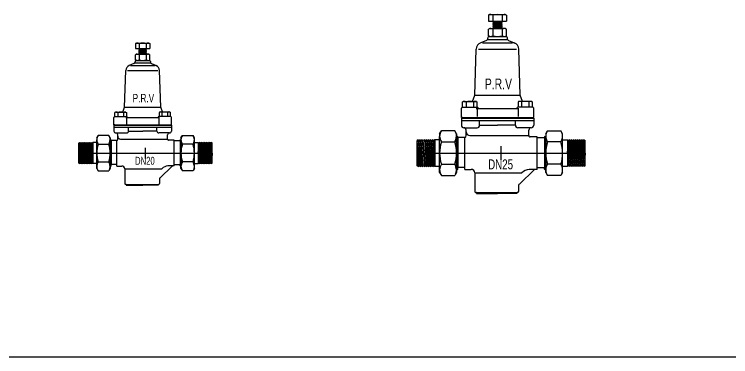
# Model space of a CAD drawing. Header units: millimetres. Extents: x 1218 to 72853, y -34712 to 16286.
# Drawn here: x 30666 to 31461, y 4681 to 5061 of the extents above; entities that cross this region are included whole.
import ezdxf

# ---------------------------------------------------------------- set-up
doc = ezdxf.new("R2010")
doc.units = ezdxf.units.MM
doc.set_wipeout_variables(frame=1)
doc.styles.get("Standard").update_dxf_attribs({"font": 'arial.ttf'})

# ---------------------------------------------------------------- blocks, each defined once
blk = doc.blocks.new('VANGIAMAP-FRONT-D20 PPR')
blk.add_wipeout([(-21.58, -35.76), (-21.58, -34.7), (-22.07, -34.7), (-22.82, -34.38), (-23.13, -33.63), (-23.14, -17.54), (-24.07, -15.28), (-26.32, -14.35), (-31.88, -14.35), (-31.88, -13.82), (-32.19, -13.07), (-32.95, -12.76), (-38.26, -12.76), (-38.26, -14.32), (-38.83, -14.88), (-39.32, -14.39), (-39.32, -17.01), (-40.84, -19.64), (-52.68, -19.64), (-54.2, -17.01), (-54.2, -11.7), (-73.18, -11.7), (-74.1, -11.17), (-74.1, 11.15), (-73.18, 11.68), (-54.2, 11.68), (-54.2, 17), (-52.69, 19.63), (-40.84, 19.63), (-39.33, 17), (-39.33, 14.38), (-38.83, 14.87), (-38.26, 14.31), (-38.26, 13.81), (-31.89, 13.81), (-31.11, 14.44), (-30.84, 15.34), (-30.84, 18.59), (-30.84, 20.19), (-31.46, 21.7), (-32.83, 22.31), (-34.45, 22.94), (-35.08, 24.44), (-35.08, 39.49), (-34.77, 40.24), (-34.01, 40.55), (-33.96, 45.06), (-33.11, 45.55), (-25.27, 45.55), (-23.25, 51.1), (-21.93, 91.62), (-20.76, 94.93), (-18.02, 97.11), (-12.06, 99.99), (-11.7, 101.7), (-11.17, 103.38), (-11.17, 109.05), (-10.1, 109.67), (-7.29, 109.67), (-7.45, 116.02), (-11.18, 116.15), (-11.18, 121.38), (-10.11, 122), (3.71, 122), (4.77, 121.38), (4.77, 116.15), (1.05, 116.15), (1.05, 109.67), (3.7, 109.67), (4.77, 109.05), (4.77, 103.38), (4.56, 102.71), (4.99, 102.45), (5.3, 101.7), (5.42, 100.47), (5.93, 99.65), (6.94, 99.07), (12.16, 96.89), (14.04, 95.34), (15.35, 92.78), (15.55, 91.04), (16.87, 51.1), (18.89, 45.56), (26.73, 45.56), (27.57, 45.07), (27.63, 40.56), (28.38, 40.25), (28.69, 39.5), (28.69, 24.45), (28.07, 22.94), (26.45, 22.32), (24.85, 21.43), (24.46, 20.2), (24.46, 15.41), (24.77, 14.66), (25.52, 14.35), (31.88, 14.35), (31.88, 13.82), (38.26, 13.82), (38.26, 14.32), (38.83, 14.88), (39.32, 14.39), (39.32, 17.01), (40.84, 19.64), (52.68, 19.64), (54.2, 17.01), (54.2, 11.7), (73.18, 11.7), (74.1, 11.17), (74.1, -11.15), (73.18, -11.68), (54.2, -11.68), (54.2, -17), (52.69, -19.63), (40.84, -19.63), (39.33, -17), (39.33, -14.38), (38.83, -14.87), (38.26, -14.31), (38.26, -12.75), (31.89, -12.75), (31.89, -14.34), (30.32, -14.34), (29.86, -14.39), (29.42, -14.54), (15.61, -27.75), (15.45, -33.66), (15.14, -34.38), (13.89, -34.38), (13.89, -35.75)])
at = {"ltscale": 0.6}
for p, q in [((-10.11, 122), (-11.18, 121.38)), ((-11.18, 121.38), (-11.18, 116.15)), ((-7.19, 121.38), (-7.19, 116.15)), ((0.79, 121.38), (0.79, 116.15)), ((3.71, 122), (4.77, 121.38)), ((4.77, 121.38), (4.77, 116.15)), ((-10.1, 109.67), (-11.17, 109.05)), ((-10.1, 102.76), (-11.17, 103.38)), ((3.7, 109.67), (4.77, 109.05)), ((3.7, 102.76), (4.77, 103.38)), ((-33.11, 45.55), (-33.96, 45.06)), ((-22.16, 45.55), (-21.32, 45.06)), ((15.78, 45.55), (14.93, 45.07)), ((26.73, 45.56), (27.57, 45.07))]:
    blk.add_line(p, q, dxfattribs=at)
for p, q in [((-10.11, 122), (3.71, 122)), ((-11.18, 116.15), (4.77, 116.15)), ((-7.2, 116.15), (-7.45, 116.02)), ((-7.45, 116.02), (-6.9, 115.67)), ((-6.9, 115.67), (-7.45, 115.33)), ((-6.9, 115.67), (-7.45, 115.33)), ((-6.9, 115.03), (-7.45, 115.33)), ((-6.9, 115.03), (-7.45, 115.33)), ((-6.9, 115.03), (-7.45, 114.69)), ((-6.9, 114.39), (-7.45, 114.69)), ((-6.9, 114.39), (-7.45, 114.05)), ((-6.9, 113.75), (-7.45, 114.05)), ((-6.9, 113.75), (-7.45, 113.41)), ((-6.9, 113.11), (-7.45, 113.41)), ((-6.9, 113.11), (-7.45, 112.77)), ((-6.9, 112.47), (-7.45, 112.77)), ((-6.9, 112.47), (-7.45, 112.13)), ((-6.9, 111.83), (-7.45, 112.13)), ((-6.9, 111.83), (-7.45, 111.49)), ((-6.9, 111.19), (-7.45, 111.49)), ((-6.9, 115.67), (0.49, 115.43)), ((-6.9, 115.03), (0.49, 114.77)), ((-6.9, 114.39), (0.49, 114.13)), ((-6.9, 113.75), (0.49, 113.49)), ((-6.9, 113.11), (0.49, 112.87)), ((-6.9, 112.47), (0.49, 112.23)), ((0.49, 111.59), (-6.9, 111.83)), ((0.33, 116.15), (1.04, 115.77)), ((1.04, 115.77), (0.49, 115.43)), ((0.49, 115.43), (1.04, 115.09)), ((0.49, 115.43), (1.04, 115.09)), ((0.49, 114.77), (1.04, 115.07)), ((0.49, 114.77), (1.04, 115.07)), ((0.49, 114.77), (1.04, 114.43)), ((0.49, 114.13), (1.04, 114.43)), ((0.49, 114.13), (1.04, 113.79)), ((0.49, 113.49), (1.04, 113.79)), ((0.49, 113.49), (1.04, 113.15)), ((0.49, 112.87), (1.04, 113.17)), ((0.49, 112.87), (1.04, 112.53)), ((0.49, 112.23), (1.04, 112.53)), ((0.49, 112.23), (1.04, 111.89)), ((0.49, 111.59), (1.04, 111.89)), ((0.49, 111.59), (1.04, 111.25)), ((-11.17, 103.38), (-11.17, 109.05)), ((-10.1, 109.67), (1.05, 109.67)), ((-6.9, 111.19), (-7.45, 110.85)), ((-6.9, 110.55), (-7.45, 110.85)), ((-6.9, 110.55), (-7.45, 110.21)), ((-6.9, 109.91), (-7.45, 110.21)), ((-6.9, 109.91), (-7.29, 109.67)), ((-7.19, 109.05), (-7.19, 103.38)), ((-6.9, 111.19), (0.49, 110.95)), ((0.49, 110.31), (-6.9, 110.55)), ((-6.9, 109.91), (0.49, 109.67)), ((0.49, 110.95), (1.04, 111.25)), ((0.49, 110.95), (1.04, 110.61)), ((0.49, 110.31), (1.04, 110.61)), ((0.49, 110.31), (1.04, 109.97)), ((0.49, 109.67), (1.04, 109.97)), ((0.78, 109.05), (0.78, 103.38)), ((3.7, 109.67), (1.05, 109.67)), ((4.77, 103.38), (4.77, 109.05)), ((-13.01, 99.2), (-18.02, 97.11)), ((-16.54, 97.11), (10.14, 97.12)), ((-11.7, 101.7), (-11.7, 101.16)), ((-11.62, 99.99), (5.22, 99.99)), ((-10.64, 102.76), (-7.45, 102.76)), ((-10.1, 102.76), (3.7, 102.76)), ((-10.1, 102.76), (3.7, 102.76)), ((-7.45, 102.76), (1.05, 102.76)), ((1.05, 102.76), (4.24, 102.76)), ((5.3, 101.7), (5.3, 101.17)), ((6.61, 99.2), (11.62, 97.12)), ((6.61, 99.2), (12.16, 96.89)), ((-23.25, 51.1), (-21.93, 91.62)), ((-20.06, 91.62), (13.66, 91.62)), ((16.87, 51.1), (15.53, 91.62)), ((-25.27, 45.55), (-23.25, 51.1)), ((-23.25, 51.1), (16.87, 51.1)), ((18.89, 45.56), (16.87, 51.1)), ((-34.01, 40.55), (-21.26, 40.55)), ((-33.96, 40.55), (-33.96, 45.06)), ((-33.96, 40.55), (-21.32, 40.55)), ((-33.11, 45.55), (-22.16, 45.55)), ((-30.8, 45.06), (-30.8, 40.55)), ((-24.48, 45.06), (-24.48, 40.55)), ((-21.32, 45.06), (-21.32, 40.55)), ((27.63, 40.56), (14.87, 40.56)), ((27.63, 40.56), (14.87, 40.56)), ((14.93, 45.07), (14.93, 40.56)), ((27.57, 40.56), (14.93, 40.56)), ((26.73, 45.56), (15.78, 45.55)), ((18.09, 45.07), (18.09, 40.56)), ((24.41, 45.07), (24.41, 40.56)), ((27.57, 40.56), (27.57, 45.07)), ((-35.08, 31.35), (-35.08, 39.49)), ((-21.91, 39.32), (15.52, 39.33)), ((-21.26, 39.32), (-21.26, 32.1)), ((-20.2, 39.32), (-20.2, 39.49)), ((13.81, 39.33), (13.81, 39.5)), ((14.87, 39.33), (14.88, 32.1)), ((28.69, 31.36), (28.69, 39.5)), ((-34.01, 31.35), (-35.08, 31.35)), ((-35.08, 30.82), (28.69, 30.82)), ((-35.08, 30.82), (-35.08, 28.69)), ((-35.08, 28.69), (28.69, 28.7)), ((-35.08, 28.69), (-35.08, 24.44)), ((-35.08, 28.69), (-35.08, 24.44)), ((-35.08, 28.69), (-31.89, 28.69)), ((-35.08, 28.69), (-29.76, 28.69)), ((-34.01, 31.35), (27.63, 31.36)), ((-34.01, 31.35), (-34.01, 30.82)), ((-18.94, 24.44), (-18.94, 28.69)), ((-18.94, 24.44), (-3.19, 24.44)), ((12.56, 24.45), (-3.19, 24.44)), ((12.56, 24.45), (12.55, 28.7)), ((27.63, 31.36), (27.63, 30.82)), ((27.63, 31.36), (27.63, 30.82)), ((27.63, 31.36), (28.69, 31.36)), ((27.63, 31.36), (28.69, 31.36)), ((28.69, 30.82), (28.69, 28.7)), ((28.69, 28.7), (28.69, 24.45)), ((28.69, 28.7), (28.69, 24.45)), ((28.69, 28.7), (28.69, 24.45)), ((-54.2, 17), (-52.69, 19.63)), ((-40.84, 19.63), (-52.69, 19.63)), ((-39.33, 17), (-40.84, 19.63)), ((-39.33, 17), (-39.33, 14.87)), ((-32.83, 22.31), (-21.06, 22.32)), ((-30.84, 20.19), (-30.84, 20.19)), ((-30.84, 20.19), (-30.84, 20.19)), ((-30.84, 20.19), (-30.84, 20.19)), ((-30.84, 15.41), (-30.84, 20.19)), ((26.57, 22.32), (14.68, 22.32)), ((24.46, 20.2), (24.46, 20.09)), ((24.46, 20.2), (24.46, 20.2)), ((24.46, 15.41), (24.46, 20.2)), ((39.32, 17.01), (40.84, 19.64)), ((39.32, 17.01), (39.32, 14.88)), ((40.84, 19.64), (52.68, 19.64)), ((54.2, 17.01), (52.68, 19.64)), ((-73.18, 11.68), (-74.1, 11.15)), ((-74.1, -11.17), (-74.1, 11.15)), ((-72.26, -11.17), (-74.1, 11.15)), ((-73.18, 11.68), (-72.26, 11.15)), ((-73.18, 11.68), (-71.34, -11.7)), ((-71.34, 11.68), (-72.26, 11.15)), ((-70.42, -11.17), (-72.26, 11.15)), ((-71.34, 11.68), (-70.42, 11.15)), ((-71.34, 11.68), (-69.5, -11.7)), ((-69.5, 11.68), (-70.42, 11.15)), ((-68.58, -11.17), (-70.42, 11.15)), ((-69.5, 11.68), (-68.58, 11.15)), ((-69.5, 11.68), (-67.66, -11.7)), ((-67.66, 11.68), (-68.58, 11.15)), ((-66.74, -11.17), (-68.58, 11.15)), ((-67.66, 11.68), (-66.74, 11.15)), ((-67.66, 11.68), (-65.82, -11.7)), ((-65.82, 11.68), (-66.74, 11.15)), ((-64.9, -11.17), (-66.74, 11.15)), ((-65.82, 11.68), (-64.9, 11.15)), ((-65.82, 11.68), (-63.97, -11.7)), ((-63.98, 11.68), (-64.9, 11.15)), ((-63.05, -11.17), (-64.9, 11.15)), ((-63.98, 11.68), (-63.06, 11.15)), ((-63.98, 11.68), (-62.13, -11.7)), ((-62.14, 11.68), (-63.06, 11.15)), ((-61.21, -11.17), (-63.06, 11.15)), ((-62.14, 11.68), (-61.22, 11.15)), ((-62.14, 11.68), (-60.29, -11.7)), ((-60.3, 11.68), (-61.22, 11.15)), ((-59.37, -11.17), (-61.22, 11.15)), ((-60.3, 11.68), (-59.38, 11.15)), ((-60.3, 11.68), (-58.45, -11.7)), ((-58.46, 11.68), (-59.38, 11.15)), ((-58.45, -0.01), (-59.38, 11.15)), ((-58.46, 11.68), (-58.45, -11.7)), ((-54.2, 11.68), (-58.46, 11.68)), ((-55.27, 11.68), (-58.46, 11.68)), ((-54.2, -17.01), (-54.2, 14.72)), ((-52.68, 9.81), (-40.84, 9.81)), ((-39.33, 14.38), (-38.83, 14.87)), ((-39.33, 14.87), (-39.33, 14.08)), ((-39.32, -17.01), (-39.33, 14.72)), ((-39.33, 14.08), (-39.32, -14.09)), ((-39.32, -17.01), (-39.32, 9.81)), ((-38.26, 14.31), (-38.83, 14.87)), ((-38.26, 14.31), (-38.26, 13.81)), ((-38.26, 13.81), (-38.26, -12.76)), ((-31.89, 13.81), (-38.26, 13.81)), ((-31.88, -14.35), (-31.89, 13.82)), ((-27.63, 15.41), (24.46, 15.41)), ((31.88, 14.35), (25.52, 14.35)), ((31.88, 14.35), (29.77, 14.35)), ((31.89, -14.34), (31.88, 14.35)), ((31.88, 13.82), (38.26, 13.82)), ((38.26, 14.32), (38.83, 14.88)), ((38.26, 14.32), (38.26, 13.82)), ((38.26, 13.82), (38.26, -12.75)), ((39.32, 14.39), (38.83, 14.88)), ((39.32, 14.88), (39.32, 14.09)), ((39.33, -17), (39.32, 14.73)), ((39.32, 14.09), (39.33, -14.08)), ((39.33, -17), (39.32, 9.82)), ((52.68, 9.82), (40.84, 9.82)), ((54.2, -17), (54.2, 14.73)), ((54.2, 11.7), (58.45, 11.7)), ((58.45, 11.7), (58.46, -11.68)), ((58.45, 11.7), (59.37, 11.17)), ((58.45, 0.01), (59.37, 11.17)), ((60.29, 11.7), (58.46, -11.68)), ((60.29, 11.7), (59.37, 11.17)), ((59.38, -11.15), (61.21, 11.17)), ((60.29, 11.7), (61.21, 11.17)), ((62.13, 11.7), (60.3, -11.68)), ((62.13, 11.7), (61.21, 11.17)), ((61.22, -11.15), (63.05, 11.17)), ((62.13, 11.7), (63.05, 11.17)), ((63.97, 11.7), (62.14, -11.68)), ((63.97, 11.7), (63.05, 11.17)), ((63.06, -11.15), (64.9, 11.17)), ((63.97, 11.7), (64.9, 11.17)), ((65.82, 11.7), (63.98, -11.68)), ((65.82, 11.7), (64.9, 11.17)), ((64.9, -11.15), (66.74, 11.17)), ((65.82, 11.7), (66.74, 11.17)), ((67.66, 11.7), (65.82, -11.68)), ((67.66, 11.7), (66.74, 11.17)), ((66.74, -11.15), (68.58, 11.17)), ((67.66, 11.7), (68.58, 11.17)), ((69.5, 11.7), (67.66, -11.68)), ((69.5, 11.7), (68.58, 11.17)), ((68.58, -11.15), (70.42, 11.17)), ((69.5, 11.7), (70.42, 11.17)), ((71.34, 11.7), (69.5, -11.68)), ((71.34, 11.7), (70.42, 11.17)), ((70.42, -11.15), (72.26, 11.17)), ((71.34, 11.7), (72.26, 11.17)), ((73.18, 11.7), (71.34, -11.68)), ((73.18, 11.7), (72.26, 11.17)), ((72.26, -11.15), (74.1, 11.17)), ((73.18, 11.7), (74.1, 11.17)), ((74.1, -11.15), (74.1, 11.17)), ((-74.1, -0.01), (74.1, 0.01)), ((-31.88, 0), (-31.88, 3.71)), ((-31.88, 0), (-31.88, 3.71)), ((0, -5.98), (0, 5.98)), ((39.32, 0), (39.33, -17)), ((74.1, 0.01), (73.18, -11.68)), ((-74.1, -0.01), (-73.18, -11.7)), ((-39.32, 0), (-39.32, -17.01)), ((-73.18, -11.7), (-74.1, -11.17)), ((-73.18, -11.7), (-72.26, -11.17)), ((-71.34, -11.7), (-72.26, -11.17)), ((-71.34, -11.7), (-70.42, -11.17)), ((-69.5, -11.7), (-70.42, -11.17)), ((-69.5, -11.7), (-68.58, -11.17)), ((-67.66, -11.7), (-68.58, -11.17)), ((-67.66, -11.7), (-66.74, -11.17)), ((-65.82, -11.7), (-66.74, -11.17)), ((-65.82, -11.7), (-64.9, -11.17)), ((-63.97, -11.7), (-64.9, -11.17)), ((-63.97, -11.7), (-63.05, -11.17)), ((-62.13, -11.7), (-63.05, -11.17)), ((-62.13, -11.7), (-61.21, -11.17)), ((-60.29, -11.7), (-61.21, -11.17)), ((-60.29, -11.7), (-59.37, -11.17)), ((-58.45, -11.7), (-59.37, -11.17)), ((-54.2, -11.7), (-58.45, -11.7)), ((-55.26, -11.7), (-58.45, -11.7)), ((-52.68, -9.82), (-40.84, -9.82)), ((-39.32, -14.88), (-39.32, -14.09)), ((-39.32, -14.39), (-38.83, -14.88)), ((-39.32, -17.01), (-39.32, -14.88)), ((-38.26, -14.32), (-38.83, -14.88)), ((-38.26, -14.32), (-38.26, -12.76)), ((-32.95, -12.76), (-38.26, -12.76)), ((-31.88, -14.35), (-31.88, -13.82)), ((-31.88, -14.35), (-26.32, -14.35)), ((-27.92, -14.35), (-26.32, -14.35)), ((-26.32, -14.35), (-26.32, -14.35)), ((29.42, -14.54), (16.06, -27.36)), ((29.59, -14.34), (24.84, -14.34)), ((31.89, -14.34), (29.59, -14.34)), ((31.89, -14.34), (30.32, -14.34)), ((31.89, -12.75), (38.26, -12.75)), ((38.26, -14.31), (38.26, -12.75)), ((38.26, -14.31), (38.83, -14.87)), ((39.33, -14.38), (38.83, -14.87)), ((39.33, -14.87), (39.33, -14.08)), ((39.33, -17), (39.33, -14.87)), ((52.68, -9.81), (40.84, -9.81)), ((54.2, -11.68), (58.46, -11.68)), ((58.46, -11.68), (59.38, -11.15)), ((60.3, -11.68), (59.38, -11.15)), ((60.3, -11.68), (61.22, -11.15)), ((62.14, -11.68), (61.22, -11.15)), ((62.14, -11.68), (63.06, -11.15)), ((63.98, -11.68), (63.06, -11.15)), ((63.98, -11.68), (64.9, -11.15)), ((65.82, -11.68), (64.9, -11.15)), ((65.82, -11.68), (66.74, -11.15)), ((67.66, -11.68), (66.74, -11.15)), ((67.66, -11.68), (68.58, -11.15)), ((69.5, -11.68), (68.58, -11.15)), ((69.5, -11.68), (70.42, -11.15)), ((71.34, -11.68), (70.42, -11.15)), ((71.34, -11.68), (72.26, -11.15)), ((73.18, -11.68), (72.26, -11.15)), ((73.18, -11.68), (74.1, -11.15)), ((-54.2, -17.01), (-52.68, -19.64)), ((-52.68, -19.64), (-40.84, -19.64)), ((-39.32, -17.01), (-40.84, -19.64)), ((-23.14, -17.54), (16.66, -17.53)), ((-23.14, -17.54), (-23.13, -33.63)), ((39.33, -17), (40.84, -19.63)), ((52.69, -19.63), (40.84, -19.63)), ((54.2, -17), (52.69, -19.63)), ((15.45, -28.32), (15.45, -33.63)), ((-21.58, -34.7), (-22.07, -34.7)), ((-21.58, -34.7), (13.89, -34.69)), ((-21.58, -34.7), (-21.58, -35.76)), ((-21.58, -35.76), (-3.18, -35.76)), ((-19.45, -35.76), (-18.24, -35.76)), ((13.89, -35.75), (-3.18, -35.76)), ((13.89, -34.69), (13.89, -35.75)), ((13.89, -34.69), (14.38, -34.69)), ((15.45, -33.58), (15.45, -33.63))]:
    blk.add_line(p, q)
for centre, radius, start, end in [((-9.24, 118.63), 3.37, 89.13142, 114.74718), ((-9.65, 116.97), 5.05, 60.88225, 84.74718), ((-3.2, 108.8), 13.2, 72.41888, 107.59479), ((3.24, 116.97), 5.05, 95.2665, 119.13142), ((2.83, 118.63), 3.37, 65.2665, 90.88225), ((-9.23, 106.3), 3.36, 89.13142, 114.74718), ((-9.64, 104.64), 5.04, 60.88223, 84.74717), ((-9.64, 107.78), 5.04, 275.2665, 299.13145), ((-3.2, 96.48), 13.19, 72.41888, 107.59479), ((-3.2, 115.95), 13.19, 252.41888, 287.59479), ((3.24, 104.65), 5.04, 95.2665, 119.13145), ((3.24, 107.78), 5.04, 240.88223, 264.74717), ((2.83, 106.31), 3.36, 65.2665, 90.88225), ((-9.23, 106.12), 3.36, 245.2665, 270.88225), ((2.83, 106.12), 3.36, 269.13142, 294.74718), ((-32.42, 42.88), 2.67, 89.13142, 114.74718), ((-32.75, 41.56), 4, 60.88218, 84.74716), ((-27.64, 35.09), 10.46, 72.41888, 107.59479), ((-22.53, 41.57), 4, 95.26652, 119.13149), ((-22.86, 42.88), 2.67, 65.2665, 90.88225), ((16.47, 42.89), 2.67, 89.13142, 114.74718), ((16.14, 41.57), 4, 60.88218, 84.74716), ((21.25, 35.09), 10.46, 72.41888, 107.59479), ((26.36, 41.57), 4, 95.26652, 119.13149), ((26.03, 42.89), 2.67, 65.2665, 90.88225)]:
    blk.add_arc(centre, radius, start, end, dxfattribs=at)
for centre, radius, start, end in [((-15.57, 91.23), 6.38, 112.6267, 176.50638), ((-13.83, 101.16), 2.13, 292.6267, 0.00684), ((-10.64, 101.7), 1.06, 90.00684, 180.00684), ((4.24, 101.7), 1.06, 0.00684, 90.00684), ((7.43, 101.17), 2.13, 180.00684, 247.38697), ((9.17, 91.23), 6.38, 3.5073, 67.38697), ((-34.01, 39.49), 1.06, 90.00684, 180.00684), ((-21.26, 39.49), 1.06, 0.00684, 90.00684), ((14.87, 39.5), 1.06, 90.00684, 180.00684), ((27.63, 39.5), 1.06, 0.00684, 90.00684), ((-32.95, 24.44), 2.13, 180.00684, 270.00684), ((-21.06, 24.44), 2.13, 270.00684, 0.00684), ((14.68, 24.45), 2.13, 180.00684, 270.00684), ((26.57, 24.45), 2.13, 270.00684, 0.00684), ((-41.83, 15.86), 12.43, 174.74718, 209.13142), ((-45.92, 14.85), 8.28, 144.74718, 180.88225), ((-47.61, 14.85), 8.28, 359.13142, 35.2665), ((-51.7, 15.86), 12.43, 330.88225, 5.2665), ((-32.96, 20.19), 2.13, 0.00684, 90.00684), ((-32.96, 20.19), 2.13, 0.00684, 90.00684), ((-32.96, 20.19), 2.13, 0.00684, 90.00684), ((-27.65, 18.6), 3.19, 180.00684, 270.00684), ((26.58, 20.2), 2.13, 90.00684, 180.00684), ((51.7, 15.87), 12.43, 174.74718, 209.13142), ((47.6, 14.86), 8.28, 144.74718, 180.88225), ((45.92, 14.86), 8.28, 359.13142, 35.2665), ((41.83, 15.87), 12.43, 330.88225, 5.2665), ((-21.71, 0), 32.49, 162.41888, 197.59479), ((-71.81, -0.01), 32.49, 342.41888, 17.59479), ((-32.47, 15.34), 1.63, 290.3151, 2.31845), ((25.52, 15.41), 1.06, 180.00684, 270.00684), ((71.81, 0.01), 32.49, 162.41888, 197.59479), ((21.71, 0), 32.49, 342.41888, 17.59479), ((-41.83, -15.87), 12.43, 150.88225, 174.74718), ((-45.92, -14.86), 8.28, 179.13142, 204.74718), ((-51.7, -15.87), 12.43, 5.2665, 29.13142), ((-47.6, -14.86), 8.28, 335.2665, 0.88225), ((-32.95, -13.82), 1.06, 0.00684, 90.00684), ((-26.32, -17.54), 3.19, 0.00684, 90.00684), ((25.61, -25.15), 10.83, 94.04882, 133.81137), ((30.32, -16.47), 2.13, 90.00684, 115.00684), ((30.32, -16.47), 2.13, 90.00684, 115.00684), ((47.61, -14.85), 8.28, 179.13142, 204.74718), ((51.7, -15.86), 12.43, 150.88225, 174.74718), ((41.83, -15.86), 12.43, 5.2665, 29.13142), ((45.92, -14.85), 8.28, 335.2665, 0.88225), ((16.66, -12.22), 5.31, 270.00684, 285.84327), ((16.51, -28.32), 1.06, 115.00684, 180.00684), ((-22.07, -33.63), 1.06, 180.00684, 270.00684), ((14.38, -33.63), 1.06, 270.00684, 0.00684), ((14.38, -33.63), 1.06, 270.00684, 0.00684)]:
    blk.add_arc(centre, radius, start, end)
at = {"width": 0.7}
for s, height, p in [('P.R.V', 9.369, (-14.36, 56.26)), ('DN20', 8.767, (-11.71, -12.94))]:
    blk.add_text(s, height=height, rotation=0.00684, dxfattribs=at).set_placement(p)
at = {"flags": 1}
for p in [(-39.32, 0), (39.32, 0.01)]:
    blk.add_attdef('AMC', p, '', height=0.5, dxfattribs=at)
blk = doc.blocks.new('VANGIAMAP-FRONT-D25 PPR')
blk.add_wipeout([(-27.17, -45.03), (-27.17, -43.69), (-27.79, -43.69), (-28.74, -43.3), (-29.13, -42.36), (-29.14, -22.09), (-30.31, -19.25), (-33.15, -18.07), (-40.15, -18.07), (-40.15, -17.4), (-40.54, -16.46), (-41.49, -16.07), (-48.18, -16.07), (-48.18, -18.03), (-48.89, -18.74), (-49.52, -18.12), (-49.52, -21.42), (-51.43, -24.73), (-66.34, -24.74), (-68.26, -21.42), (-68.26, -14.73), (-92.16, -14.74), (-93.31, -14.07), (-93.32, 14.04), (-92.16, 14.71), (-68.26, 14.71), (-68.26, 21.4), (-66.35, 24.72), (-51.44, 24.72), (-49.52, 21.41), (-49.52, 18.11), (-48.9, 18.73), (-48.19, 18.02), (-48.19, 17.39), (-40.15, 17.39), (-39.18, 18.18), (-38.83, 19.32), (-38.83, 23.41), (-38.84, 25.43), (-39.62, 27.32), (-41.35, 28.1), (-43.39, 28.89), (-44.17, 30.78), (-44.17, 49.73), (-43.78, 50.68), (-42.84, 51.07), (-42.77, 56.74), (-41.7, 57.36), (-31.83, 57.36), (-29.29, 64.35), (-27.62, 115.38), (-26.15, 119.54), (-22.69, 122.3), (-15.19, 125.91), (-14.74, 128.07), (-14.07, 130.18), (-14.07, 137.33), (-12.73, 138.11), (-9.19, 138.11), (-9.39, 146.1), (-14.08, 146.27), (-14.08, 152.86), (-12.74, 153.63), (4.66, 153.64), (6.01, 152.86), (6.01, 146.28), (1.32, 146.28), (1.32, 138.11), (4.66, 138.11), (6, 137.33), (6, 130.19), (5.74, 129.35), (6.28, 129.02), (6.67, 128.07), (6.82, 126.52), (7.47, 125.5), (8.73, 124.76), (15.32, 122.02), (17.68, 120.06), (19.33, 116.83), (19.58, 114.65), (21.24, 64.36), (23.78, 57.37), (33.65, 57.37), (34.72, 56.75), (34.79, 51.08), (35.74, 50.69), (36.13, 49.74), (36.13, 30.79), (35.35, 28.9), (33.31, 28.11), (31.29, 26.98), (30.8, 25.44), (30.8, 19.41), (31.19, 18.46), (32.14, 18.07), (40.15, 18.07), (40.15, 17.4), (48.18, 17.41), (48.18, 18.03), (48.89, 18.74), (49.52, 18.12), (49.52, 21.42), (51.43, 24.73), (66.34, 24.74), (68.26, 21.42), (68.26, 14.73), (92.16, 14.74), (93.31, 14.07), (93.32, -14.04), (92.16, -14.71), (68.26, -14.71), (68.26, -21.4), (66.35, -24.72), (51.44, -24.72), (49.52, -21.41), (49.52, -18.11), (48.9, -18.73), (48.19, -18.02), (48.18, -16.05), (40.15, -16.06), (40.15, -18.06), (38.18, -18.06), (37.61, -18.13), (37.05, -18.31), (19.66, -34.95), (19.45, -42.39), (19.06, -43.29), (17.49, -43.29), (17.49, -45.03)])
at = {"ltscale": 0.6}
for p, q in [((-12.74, 153.63), (-14.08, 152.86)), ((-14.08, 152.86), (-14.08, 146.27)), ((-9.06, 152.86), (-9.06, 146.27)), ((0.99, 152.86), (0.99, 146.28)), ((4.66, 153.64), (6.01, 152.86)), ((6.01, 152.86), (6.01, 146.28)), ((-12.73, 138.11), (-14.07, 137.33)), ((4.66, 138.11), (6, 137.33)), ((-12.73, 129.41), (-14.07, 130.18)), ((4.66, 129.41), (6, 130.19)), ((-41.7, 57.36), (-42.77, 56.74)), ((-27.91, 57.36), (-26.84, 56.75)), ((19.86, 57.37), (18.8, 56.75)), ((33.65, 57.37), (34.72, 56.75))]:
    blk.add_line(p, q, dxfattribs=at)
for p, q in [((-12.74, 153.63), (4.66, 153.64)), ((-14.08, 146.27), (6.01, 146.28)), ((-9.07, 146.27), (-9.39, 146.1)), ((-9.39, 146.1), (-8.69, 145.67)), ((-8.69, 145.67), (-9.39, 145.24)), ((-8.69, 145.67), (-9.39, 145.24)), ((-8.69, 144.87), (-9.39, 145.24)), ((-8.69, 144.87), (-9.39, 145.24)), ((-8.69, 144.87), (-9.39, 144.43)), ((-8.69, 144.06), (-9.39, 144.43)), ((-8.69, 144.06), (-9.39, 143.63)), ((-8.69, 143.25), (-9.39, 143.63)), ((-8.69, 143.25), (-9.39, 142.82)), ((-8.69, 145.67), (0.61, 145.36)), ((-8.69, 144.87), (0.61, 144.53)), ((-8.69, 144.06), (0.61, 143.73)), ((-8.69, 143.25), (0.61, 142.92)), ((0.41, 146.28), (1.31, 145.8)), ((1.31, 145.8), (0.61, 145.36)), ((0.61, 145.36), (1.31, 144.93)), ((0.61, 145.36), (1.31, 144.93)), ((0.61, 144.53), (1.31, 144.91)), ((0.61, 144.53), (1.31, 144.91)), ((0.61, 144.53), (1.31, 144.1)), ((0.61, 143.73), (1.31, 144.1)), ((0.61, 143.73), (1.31, 143.29)), ((0.61, 142.92), (1.31, 143.29)), ((-14.07, 130.18), (-14.07, 137.33)), ((-12.73, 138.11), (1.32, 138.11)), ((-8.69, 142.45), (-9.39, 142.82)), ((-8.69, 142.45), (-9.39, 142.01)), ((-8.69, 141.64), (-9.39, 142.01)), ((-8.69, 141.64), (-9.39, 141.21)), ((-8.69, 140.83), (-9.39, 141.21)), ((-8.69, 140.83), (-9.39, 140.4)), ((-8.69, 140.03), (-9.39, 140.4)), ((-8.69, 140.03), (-9.39, 139.6)), ((-8.69, 139.22), (-9.39, 139.6)), ((-8.69, 139.22), (-9.39, 138.79)), ((-8.69, 138.42), (-9.39, 138.79)), ((-8.69, 138.42), (-9.19, 138.11)), ((-9.05, 137.33), (-9.05, 130.18)), ((-8.69, 142.45), (0.61, 142.14)), ((-8.69, 141.64), (0.61, 141.33)), ((0.61, 140.53), (-8.69, 140.83)), ((-8.69, 140.03), (0.61, 139.72)), ((0.61, 138.91), (-8.69, 139.22)), ((-8.69, 138.42), (0.61, 138.11)), ((0.61, 142.92), (1.31, 142.49)), ((0.61, 142.14), (1.31, 142.51)), ((0.61, 142.14), (1.31, 141.71)), ((0.61, 141.33), (1.31, 141.71)), ((0.61, 141.33), (1.31, 140.9)), ((0.61, 140.53), (1.31, 140.9)), ((0.61, 140.53), (1.31, 140.09)), ((0.61, 139.72), (1.31, 140.09)), ((0.61, 139.72), (1.31, 139.29)), ((0.61, 138.91), (1.31, 139.29)), ((0.61, 138.91), (1.31, 138.48)), ((0.61, 138.11), (1.31, 138.48)), ((0.98, 137.33), (0.99, 130.18)), ((4.66, 138.11), (1.32, 138.11)), ((6, 130.19), (6, 137.33)), ((-14.74, 128.07), (-14.74, 127.4)), ((-13.4, 129.41), (-9.39, 129.41)), ((-12.73, 129.41), (4.66, 129.41)), ((-12.73, 129.41), (4.66, 129.41)), ((-9.39, 129.41), (1.32, 129.41)), ((1.32, 129.41), (5.34, 129.41)), ((6.67, 128.07), (6.67, 127.4)), ((-16.39, 124.93), (-22.69, 122.3)), ((-20.83, 122.3), (12.76, 122.3)), ((-14.63, 125.91), (6.57, 125.92)), ((8.32, 124.93), (14.63, 122.3)), ((8.32, 124.93), (15.32, 122.02)), ((-29.29, 64.35), (-27.62, 115.38)), ((-25.26, 115.38), (17.2, 115.38)), ((21.24, 64.36), (19.56, 115.38)), ((-31.83, 57.36), (-29.29, 64.35)), ((-29.29, 64.35), (21.24, 64.36)), ((23.78, 57.37), (21.24, 64.36)), ((-42.77, 51.07), (-42.77, 56.74)), ((-41.7, 57.36), (-27.91, 57.36)), ((-38.79, 56.74), (-38.79, 51.07)), ((-30.83, 56.75), (-30.82, 51.07)), ((-26.84, 56.75), (-26.84, 51.07)), ((18.8, 56.75), (18.8, 51.08)), ((33.65, 57.37), (19.86, 57.37)), ((22.78, 56.75), (22.78, 51.08)), ((30.74, 56.75), (30.74, 51.08)), ((34.72, 51.08), (34.72, 56.75)), ((-44.17, 39.48), (-44.17, 49.73)), ((-42.84, 51.07), (-26.78, 51.07)), ((-42.77, 51.07), (-26.84, 51.07)), ((-27.59, 49.52), (19.55, 49.52)), ((-26.78, 49.52), (-26.77, 40.42)), ((-25.44, 49.52), (-25.44, 49.73)), ((17.39, 49.52), (17.39, 49.74)), ((34.79, 51.08), (18.73, 51.08)), ((34.79, 51.08), (18.73, 51.08)), ((18.73, 49.52), (18.73, 40.43)), ((34.72, 51.08), (18.8, 51.08)), ((36.13, 39.49), (36.13, 49.74)), ((-42.83, 39.48), (-44.17, 39.48)), ((-44.17, 38.81), (36.13, 38.82)), ((-44.17, 38.81), (-44.17, 36.13)), ((-44.17, 36.13), (36.13, 36.14)), ((-44.17, 36.13), (-44.17, 30.78)), ((-44.17, 36.13), (-44.17, 30.78)), ((-44.17, 36.13), (-40.16, 36.13)), ((-44.17, 36.13), (-37.48, 36.13)), ((-42.83, 39.48), (34.79, 39.49)), ((-42.83, 39.48), (-42.83, 38.81)), ((-23.85, 30.78), (-23.85, 36.13)), ((15.81, 30.79), (15.81, 36.14)), ((34.79, 39.49), (34.79, 38.82)), ((34.79, 39.49), (34.79, 38.82)), ((34.79, 39.49), (36.13, 39.49)), ((34.79, 39.49), (36.13, 39.49)), ((36.13, 38.82), (36.13, 36.14)), ((36.13, 36.14), (36.13, 30.79)), ((36.13, 36.14), (36.13, 30.79)), ((36.13, 36.14), (36.13, 30.79)), ((-68.26, 21.4), (-66.35, 24.72)), ((-51.44, 24.72), (-66.35, 24.72)), ((-49.52, 21.41), (-51.44, 24.72)), ((-41.35, 28.1), (-26.53, 28.1)), ((-38.84, 25.43), (-38.84, 25.43)), ((-38.84, 25.43), (-38.84, 25.43)), ((-38.84, 25.43), (-38.84, 25.43)), ((-38.83, 19.4), (-38.84, 25.43)), ((-23.85, 30.78), (-4.02, 30.78)), ((15.81, 30.79), (-4.02, 30.78)), ((33.46, 28.11), (18.49, 28.11)), ((30.8, 25.44), (30.8, 25.3)), ((30.8, 25.44), (30.8, 25.44)), ((30.8, 19.41), (30.8, 25.44)), ((49.52, 21.42), (51.43, 24.73)), ((51.43, 24.73), (66.34, 24.74)), ((68.26, 21.42), (66.34, 24.74)), ((-68.26, -21.42), (-68.26, 18.54)), ((-49.52, 21.41), (-49.52, 18.73)), ((-49.52, 18.11), (-48.9, 18.73)), ((-49.52, 18.73), (-49.52, 17.73)), ((-49.52, -21.42), (-49.52, 18.54)), ((-49.52, 17.73), (-49.52, -17.74)), ((-48.19, 18.02), (-48.9, 18.73)), ((-48.19, 18.02), (-48.19, 17.39)), ((-48.19, 17.39), (-48.18, -16.07)), ((-40.15, 17.39), (-48.19, 17.39)), ((-40.15, -18.07), (-40.15, 17.4)), ((-34.8, 19.4), (30.8, 19.41)), ((40.15, 18.07), (32.14, 18.07)), ((40.15, 18.07), (37.49, 18.07)), ((40.15, -18.06), (40.15, 18.07)), ((40.15, 17.4), (48.18, 17.41)), ((48.18, 18.03), (48.89, 18.74)), ((48.18, 18.03), (48.18, 17.41)), ((48.18, 17.41), (48.18, -16.05)), ((49.52, 18.12), (48.89, 18.74)), ((49.52, 21.42), (49.52, 18.74)), ((49.52, 18.74), (49.52, 17.74)), ((49.52, -21.41), (49.52, 18.55)), ((49.52, 17.74), (49.52, -17.73)), ((68.26, -21.4), (68.26, 18.56)), ((-92.16, 14.71), (-93.32, 14.04)), ((-93.31, -14.07), (-93.32, 14.04)), ((-91, -14.07), (-93.32, 14.04)), ((-92.16, 14.71), (-91, 14.04)), ((-92.16, 14.71), (-89.84, -14.74)), ((-89.84, 14.71), (-91, 14.04)), ((-88.68, -14.07), (-91, 14.04)), ((-89.84, 14.71), (-88.68, 14.04)), ((-89.84, 14.71), (-87.52, -14.73)), ((-87.52, 14.71), (-88.68, 14.04)), ((-86.36, -14.07), (-88.68, 14.04)), ((-87.52, 14.71), (-86.36, 14.04)), ((-87.52, 14.71), (-85.2, -14.73)), ((-85.21, 14.71), (-86.36, 14.04)), ((-84.04, -14.07), (-86.36, 14.04)), ((-85.21, 14.71), (-84.05, 14.04)), ((-85.21, 14.71), (-82.88, -14.73)), ((-82.89, 14.71), (-84.05, 14.04)), ((-81.72, -14.06), (-84.05, 14.04)), ((-82.89, 14.71), (-81.73, 14.04)), ((-82.89, 14.71), (-80.56, -14.73)), ((-80.57, 14.71), (-81.73, 14.04)), ((-79.41, -14.06), (-81.73, 14.04)), ((-80.57, 14.71), (-79.41, 14.04)), ((-80.57, 14.71), (-78.25, -14.73)), ((-78.25, 14.71), (-79.41, 14.04)), ((-77.09, -14.06), (-79.41, 14.04)), ((-78.25, 14.71), (-77.09, 14.04)), ((-78.25, 14.71), (-75.93, -14.73)), ((-75.93, 14.71), (-77.09, 14.04)), ((-74.77, -14.06), (-77.09, 14.04)), ((-75.93, 14.71), (-74.77, 14.04)), ((-75.93, 14.71), (-73.61, -14.73)), ((-73.61, 14.71), (-74.77, 14.04)), ((-73.61, -0.01), (-74.77, 14.04)), ((-73.61, 14.71), (-73.61, -14.73)), ((-68.26, 14.71), (-73.61, 14.71)), ((-69.6, 14.71), (-73.61, 14.71)), ((-66.35, 12.35), (-51.44, 12.36)), ((-49.52, -21.42), (-49.52, 12.36)), ((49.52, -21.41), (49.52, 12.37)), ((66.34, 12.37), (51.43, 12.37)), ((68.26, 14.73), (73.61, 14.73)), ((73.61, 14.73), (73.61, -14.71)), ((73.61, 14.73), (74.77, 14.06)), ((75.93, 14.73), (73.61, -14.71)), ((73.61, 0.01), (74.77, 14.06)), ((75.93, 14.73), (74.77, 14.06)), ((74.77, -14.04), (77.09, 14.06)), ((75.93, 14.73), (77.09, 14.06)), ((78.25, 14.73), (75.93, -14.71)), ((78.25, 14.73), (77.09, 14.06)), ((77.09, -14.04), (79.41, 14.06)), ((78.25, 14.73), (79.41, 14.06)), ((80.56, 14.73), (78.25, -14.71)), ((80.56, 14.73), (79.41, 14.06)), ((79.41, -14.04), (81.72, 14.06)), ((80.56, 14.73), (81.72, 14.06)), ((82.88, 14.73), (80.57, -14.71)), ((82.88, 14.73), (81.72, 14.06)), ((81.73, -14.04), (84.04, 14.07)), ((82.88, 14.73), (84.04, 14.07)), ((85.2, 14.73), (82.89, -14.71)), ((85.2, 14.73), (84.04, 14.07)), ((84.05, -14.04), (86.36, 14.07)), ((85.2, 14.73), (86.36, 14.07)), ((87.52, 14.73), (85.21, -14.71)), ((87.52, 14.73), (86.36, 14.07)), ((86.36, -14.04), (88.68, 14.07)), ((89.84, 14.74), (87.52, -14.71)), ((87.52, 14.73), (88.68, 14.07)), ((89.84, 14.74), (88.68, 14.07)), ((88.68, -14.04), (91, 14.07)), ((89.84, 14.74), (91, 14.07)), ((92.16, 14.74), (89.84, -14.71)), ((92.16, 14.74), (91, 14.07)), ((91, -14.04), (93.31, 14.07)), ((92.16, 14.74), (93.31, 14.07)), ((93.32, -14.04), (93.31, 14.07)), ((-93.32, -0.01), (93.32, 0.01)), ((-40.15, -0.01), (-40.15, 4.67)), ((-40.15, -0.01), (-40.15, 4.67)), ((0, -7.53), (0, 7.53)), ((49.52, 0.01), (49.52, -21.41)), ((93.32, 0.01), (92.16, -14.71)), ((-93.32, -0.01), (-92.16, -14.74)), ((-49.52, -0.01), (-49.52, -21.42)), ((-92.16, -14.74), (-93.31, -14.07)), ((-92.16, -14.74), (-91, -14.07)), ((-89.84, -14.74), (-91, -14.07)), ((-89.84, -14.74), (-88.68, -14.07)), ((-87.52, -14.73), (-88.68, -14.07)), ((-87.52, -14.73), (-86.36, -14.07)), ((-85.2, -14.73), (-86.36, -14.07)), ((-85.2, -14.73), (-84.04, -14.07)), ((-82.88, -14.73), (-84.04, -14.07)), ((-82.88, -14.73), (-81.72, -14.06)), ((-80.56, -14.73), (-81.72, -14.06)), ((-80.56, -14.73), (-79.41, -14.06)), ((-78.25, -14.73), (-79.41, -14.06)), ((-78.25, -14.73), (-77.09, -14.06)), ((-75.93, -14.73), (-77.09, -14.06)), ((-75.93, -14.73), (-74.77, -14.06)), ((-73.61, -14.73), (-74.77, -14.06)), ((-68.26, -14.73), (-73.61, -14.73)), ((-69.59, -14.73), (-73.61, -14.73)), ((-66.34, -12.37), (-51.43, -12.37)), ((66.35, -12.35), (51.44, -12.36)), ((68.26, -14.71), (73.61, -14.71)), ((73.61, -14.71), (74.77, -14.04)), ((75.93, -14.71), (74.77, -14.04)), ((75.93, -14.71), (77.09, -14.04)), ((78.25, -14.71), (77.09, -14.04)), ((78.25, -14.71), (79.41, -14.04)), ((80.57, -14.71), (79.41, -14.04)), ((80.57, -14.71), (81.73, -14.04)), ((82.89, -14.71), (81.73, -14.04)), ((82.89, -14.71), (84.05, -14.04)), ((85.21, -14.71), (84.05, -14.04)), ((85.21, -14.71), (86.36, -14.04)), ((87.52, -14.71), (86.36, -14.04)), ((87.52, -14.71), (88.68, -14.04)), ((89.84, -14.71), (88.68, -14.04)), ((89.84, -14.71), (91, -14.04)), ((92.16, -14.71), (91, -14.04)), ((92.16, -14.71), (93.32, -14.04)), ((-68.26, -21.42), (-66.34, -24.74)), ((-49.52, -21.42), (-51.43, -24.73)), ((-49.52, -18.74), (-49.52, -17.74)), ((-49.52, -18.12), (-48.89, -18.74)), ((-49.52, -21.42), (-49.52, -18.74)), ((-48.18, -18.03), (-48.89, -18.74)), ((-48.18, -18.03), (-48.18, -16.07)), ((-41.49, -16.07), (-48.18, -16.07)), ((-40.15, -18.07), (-40.15, -17.4)), ((-40.15, -18.07), (-33.15, -18.07)), ((-35.16, -18.07), (-33.15, -18.07)), ((-33.15, -18.07), (-33.15, -18.07)), ((-29.14, -22.09), (20.98, -22.08)), ((-29.14, -22.09), (-29.13, -42.36)), ((37.05, -18.31), (20.23, -34.45)), ((37.26, -18.06), (31.29, -18.06)), ((40.15, -18.06), (37.26, -18.06)), ((40.15, -18.06), (38.18, -18.06)), ((40.15, -16.06), (48.18, -16.05)), ((48.19, -18.02), (48.18, -16.05)), ((48.19, -18.02), (48.9, -18.73)), ((49.52, -18.11), (48.9, -18.73)), ((49.52, -18.73), (49.52, -17.73)), ((49.52, -21.41), (49.52, -18.73)), ((49.52, -21.41), (51.44, -24.72)), ((68.26, -21.4), (66.35, -24.72)), ((-66.34, -24.74), (-51.43, -24.73)), ((66.35, -24.72), (51.44, -24.72)), ((19.45, -35.67), (19.45, -42.35)), ((-27.17, -43.69), (-27.79, -43.69)), ((-27.17, -43.69), (-27.17, -45.03)), ((-27.17, -43.69), (17.49, -43.69)), ((-27.17, -45.03), (-4.01, -45.03)), ((-24.49, -45.03), (-22.96, -45.03)), ((17.49, -45.03), (-4.01, -45.03)), ((17.49, -43.69), (17.49, -45.03)), ((17.49, -43.69), (18.12, -43.69)), ((19.45, -42.28), (19.45, -42.35))]:
    blk.add_line(p, q)
for centre, radius, start, end in [((-11.64, 149.4), 4.24, 89.1328, 114.74855), ((-12.15, 147.3), 6.36, 60.88363, 84.74855), ((-4.03, 137.01), 16.62, 72.42026, 107.59617), ((4.08, 147.31), 6.36, 95.26787, 119.1328), ((3.56, 149.4), 4.24, 65.26787, 90.88363), ((-11.63, 133.87), 4.24, 89.1328, 114.74855), ((-12.14, 131.78), 6.35, 60.8836, 84.74855), ((-4.03, 121.5), 16.61, 72.42026, 107.59617), ((4.08, 131.78), 6.35, 95.26788, 119.13282), ((3.56, 133.87), 4.24, 65.26787, 90.88363), ((-11.63, 133.64), 4.24, 245.26787, 270.88363), ((-12.15, 135.73), 6.35, 275.26788, 299.13282), ((-4.04, 146.02), 16.61, 252.42026, 287.59617), ((4.08, 135.73), 6.35, 240.8836, 264.74855), ((3.56, 133.64), 4.24, 269.1328, 294.74855), ((-40.83, 54), 3.36, 89.1328, 114.74855), ((-41.24, 52.34), 5.04, 60.88356, 84.74853), ((-34.8, 44.19), 13.17, 72.42026, 107.59617), ((-28.37, 52.34), 5.04, 95.26789, 119.13287), ((-28.78, 54), 3.36, 65.26787, 90.88363), ((20.74, 54.01), 3.36, 89.1328, 114.74855), ((20.33, 52.35), 5.04, 60.88356, 84.74853), ((26.76, 44.2), 13.17, 72.42026, 107.59617), ((33.19, 52.35), 5.04, 95.26789, 119.13287), ((32.78, 54.01), 3.36, 65.26787, 90.88363)]:
    blk.add_arc(centre, radius, start, end, dxfattribs=at)
for centre, radius, start, end in [((-17.42, 127.4), 2.68, 292.62808, 0.00821), ((-13.4, 128.07), 1.34, 90.00821, 180.00821), ((5.34, 128.07), 1.34, 0.00821, 90.00821), ((9.35, 127.4), 2.68, 180.00821, 247.38835), ((-19.6, 114.89), 8.03, 112.62808, 176.50775), ((11.54, 114.89), 8.03, 3.50867, 67.38835), ((-42.84, 49.73), 1.34, 90.00821, 180.00821), ((-26.78, 49.73), 1.34, 0.00821, 90.00821), ((18.73, 49.74), 1.34, 90.00821, 180.00821), ((34.79, 49.74), 1.34, 0.00821, 90.00821), ((-57.83, 18.7), 10.43, 144.74855, 180.88363), ((-59.95, 18.7), 10.43, 359.1328, 35.26787), ((-41.49, 30.78), 2.68, 180.00821, 270.00821), ((-41.51, 25.43), 2.68, 0.00821, 90.00821), ((-41.51, 25.43), 2.68, 0.00821, 90.00821), ((-41.51, 25.43), 2.68, 0.00821, 90.00821), ((-26.53, 30.78), 2.68, 270.00821, 0.00821), ((18.49, 30.79), 2.68, 180.00821, 270.00821), ((33.47, 25.44), 2.68, 90.00821, 180.00821), ((33.46, 30.79), 2.68, 270.00821, 0.00821), ((59.95, 18.71), 10.43, 144.74855, 180.88363), ((57.82, 18.71), 10.43, 359.1328, 35.26787), ((-52.68, 19.97), 15.65, 174.74855, 209.1328), ((-65.11, 19.97), 15.65, 330.88363, 5.26787), ((-40.89, 19.32), 2.05, 290.31647, 2.31982), ((-34.82, 23.42), 4.02, 180.00821, 270.00821), ((32.14, 19.41), 1.34, 180.00821, 270.00821), ((65.1, 19.99), 15.65, 174.74855, 209.1328), ((52.67, 19.99), 15.65, 330.88363, 5.26787), ((-27.34, 0), 40.92, 162.42026, 197.59617), ((-90.44, -0.01), 40.92, 342.42026, 17.59617), ((90.44, 0.01), 40.92, 162.42026, 197.59617), ((27.34, 0), 40.92, 342.42026, 17.59617), ((-52.67, -19.99), 15.65, 150.88363, 174.74855), ((-65.1, -19.99), 15.65, 5.26787, 29.1328), ((65.11, -19.97), 15.65, 150.88363, 174.74855), ((52.68, -19.97), 15.65, 5.26787, 29.1328), ((-57.82, -18.71), 10.43, 179.1328, 204.74855), ((-59.95, -18.71), 10.43, 335.26787, 0.88363), ((-41.49, -17.41), 1.34, 0.00821, 90.00821), ((-33.15, -22.09), 4.02, 0.00821, 90.00821), ((20.98, -15.39), 6.69, 270.00821, 285.84465), ((32.25, -31.67), 13.64, 94.05019, 133.81274), ((38.18, -20.74), 2.68, 90.00821, 115.00821), ((38.18, -20.74), 2.68, 90.00821, 115.00821), ((59.95, -18.7), 10.43, 179.1328, 204.74855), ((57.83, -18.7), 10.43, 335.26787, 0.88363), ((20.79, -35.67), 1.34, 115.00821, 180.00821), ((-27.79, -42.35), 1.34, 180.00821, 270.00821), ((18.12, -42.35), 1.34, 270.00821, 0.00821), ((18.12, -42.35), 1.34, 270.00821, 0.00821)]:
    blk.add_arc(centre, radius, start, end)
at = {"width": 0.7}
for s, height, p in [('P.R.V', 11.798, (-18.08, 70.85)), ('DN25', 11.041, (-14.38, -18.06))]:
    blk.add_text(s, height=height, rotation=0.00821, dxfattribs=at).set_placement(p)
at = {"flags": 1}
for p in [(-49.52, -0.01), (49.52, 0.01)]:
    blk.add_attdef('AMC', p, '', height=0.5, dxfattribs=at)

msp = doc.modelspace()

# ---------------------------------------------------------------- linework, layer by layer
msp.add_line((28512.3, 4680.96), (33567.48, 4680.96))

# ---------------------------------------------------------------- block references
for name, p in [('VANGIAMAP-FRONT-D25 PPR', (31205.9, 4906.82)), ('VANGIAMAP-FRONT-D20 PPR', (30811.23, 4906.82))]:
    msp.add_blockref(name, p)

doc.saveas('drawing.dxf')
